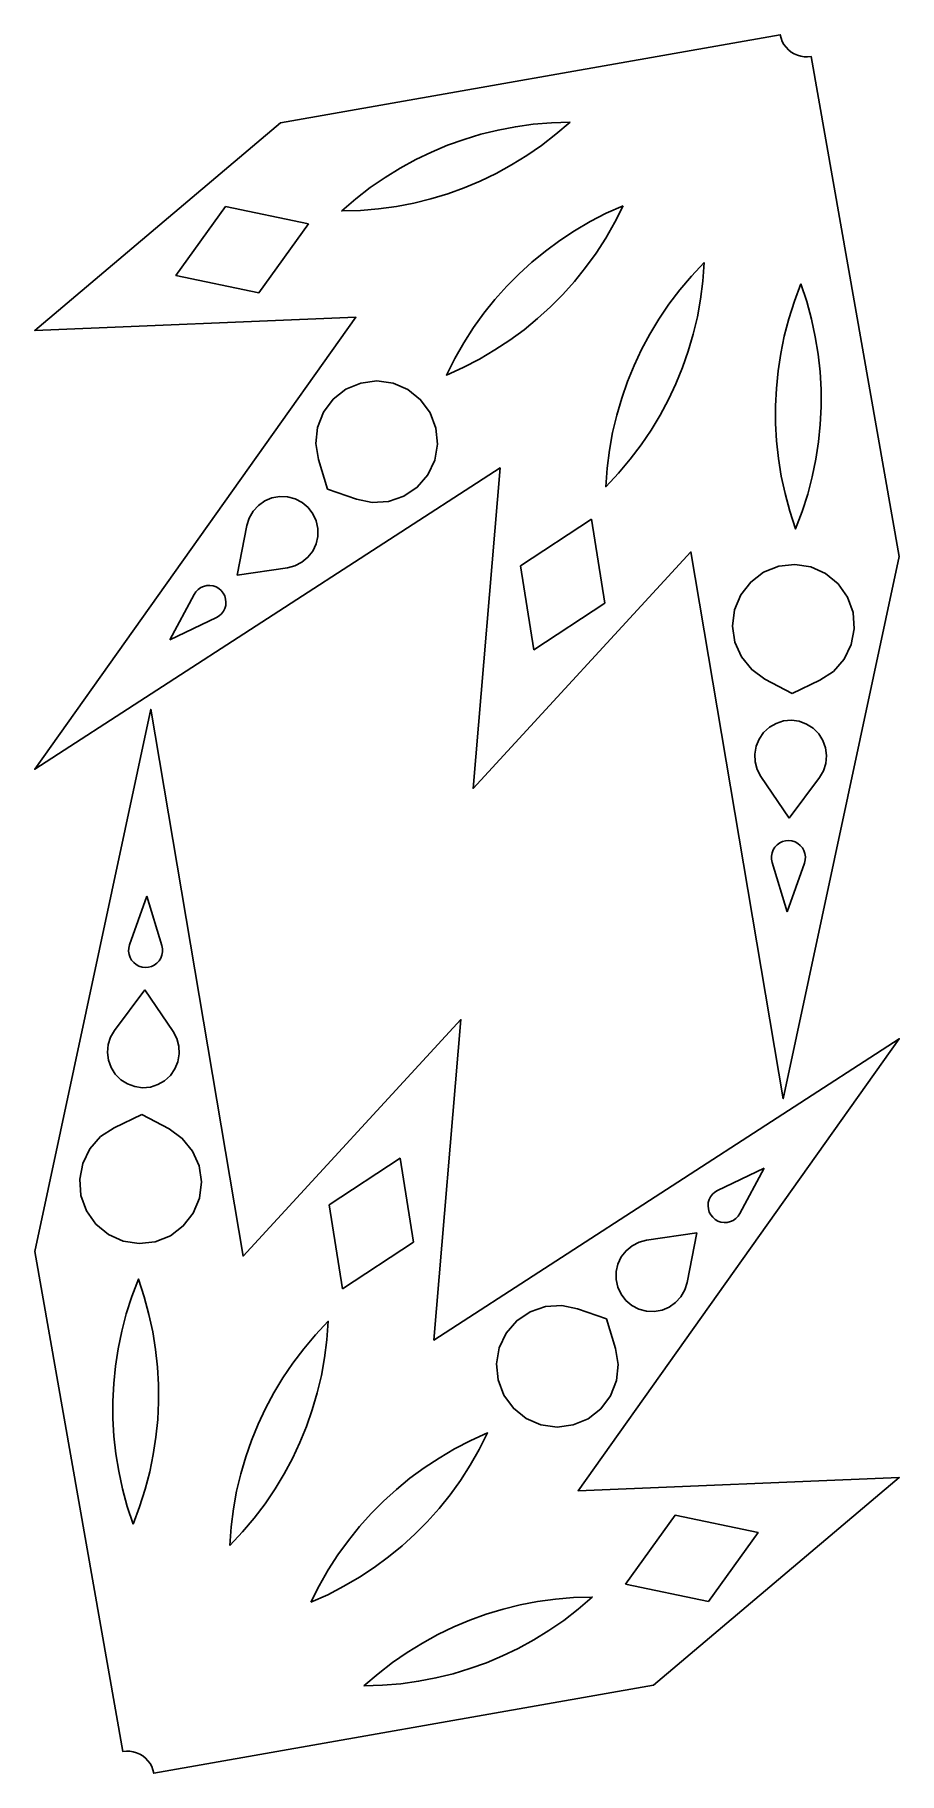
# Model space of a CAD drawing. Header units: metres. Extents: x 10 to 1183, y -2368 to -10.
import ezdxf

# ---------------------------------------------------------------- set-up
doc = ezdxf.new("R2010")
doc.units = ezdxf.units.M

msp = doc.modelspace()

# ---------------------------------------------------------------- linework, layer by layer
at = {"layer": 'CONTOUR'}
for points in [[(1183.32, -717.69), (1025.8, -1453.36), (900.51, -711.52), (604.84, -1032.29), (641.58, -597.59), (10, -1006.4), (445.97, -393.25), (10.08, -410.99), (343.44, -129.6), (1021.73, -10), (1022.86, -14.61), (1024.57, -19.03), (1026.85, -23.18), (1029.66, -27.01), (1032.94, -30.43), (1036.64, -33.4), (1040.69, -35.86), (1045.03, -37.77), (1049.58, -39.1), (1054.27, -39.82), (1059.01, -39.92), (1063.72, -39.4)], [(10, -1660.56), (167.53, -924.9), (292.81, -1666.74), (588.48, -1345.97), (551.74, -1780.66), (1183.32, -1371.86), (747.35, -1985.01), (1183.24, -1967.26), (849.88, -2248.66), (171.59, -2368.26), (170.47, -2363.65), (168.75, -2359.23), (166.47, -2355.07), (163.66, -2351.25), (160.39, -2347.82), (156.69, -2344.86), (152.63, -2342.4), (148.29, -2340.49), (143.74, -2339.16), (139.05, -2338.44), (134.31, -2338.33), (129.6, -2338.85)]]:
    msp.add_lwpolyline(points, close=True, dxfattribs=at)
at = {"layer": 'HOLES'}
for points in [[(736.47, -128.52), (711.3, -129.28), (686.64, -131.36), (662.47, -134.7), (638.77, -139.25), (615.54, -144.99), (592.75, -151.88), (570.41, -159.91), (548.51, -169.08), (527.05, -179.4), (506.05, -190.87), (485.5, -203.52), (465.42, -217.38), (445.84, -232.51), (426.77, -248.95), (451.94, -248.2), (476.6, -246.12), (500.77, -242.78), (524.46, -238.22), (547.7, -232.49), (570.49, -225.6), (592.83, -217.57), (614.73, -208.39), (636.18, -198.08), (657.19, -186.61), (677.74, -173.96), (697.81, -160.09), (717.4, -144.97)], [(381.72, -266.47), (314.34, -359.91), (201.53, -336.54), (268.92, -243.11)], [(808.66, -241.85), (785.7, -252.18), (763.71, -263.53), (742.66, -275.87), (722.51, -289.14), (703.24, -303.34), (684.82, -318.42), (667.26, -334.39), (650.53, -351.25), (634.66, -368.99), (619.64, -387.62), (605.5, -407.17), (592.26, -427.67), (579.95, -449.13), (568.63, -471.63), (591.6, -461.3), (613.58, -449.94), (634.63, -437.61), (654.78, -424.33), (674.05, -410.14), (692.47, -395.05), (710.03, -379.08), (726.76, -362.23), (742.63, -344.49), (757.65, -325.85), (771.79, -306.3), (785.03, -285.81), (797.34, -264.34)], [(918.73, -318.92), (901.47, -337.25), (885.5, -356.16), (870.77, -375.61), (857.24, -395.58), (844.86, -416.07), (833.62, -437.05), (823.51, -458.53), (814.51, -480.5), (806.63, -502.97), (799.88, -525.93), (794.3, -549.41), (789.91, -573.41), (786.76, -597.95), (784.9, -623.07), (802.17, -604.73), (818.13, -585.83), (832.86, -566.37), (846.39, -546.4), (858.77, -525.91), (870.01, -504.93), (880.13, -483.45), (889.13, -461.48), (897.01, -439.01), (903.75, -416.05), (909.33, -392.57), (913.73, -368.58), (916.88, -344.03)], [(1049.92, -348), (1040.98, -371.54), (1033.47, -395.12), (1027.3, -418.73), (1022.44, -442.36), (1018.85, -466.02), (1016.5, -489.71), (1015.37, -513.43), (1015.46, -537.17), (1016.78, -560.94), (1019.34, -584.74), (1023.16, -608.56), (1028.29, -632.42), (1034.77, -656.3), (1042.67, -680.21), (1051.6, -656.67), (1059.12, -633.09), (1065.28, -609.48), (1070.14, -585.85), (1073.73, -562.18), (1076.09, -538.5), (1077.21, -514.78), (1077.12, -491.04), (1075.8, -467.27), (1073.24, -443.47), (1069.42, -419.65), (1064.29, -395.79), (1057.81, -371.91)], [(407.15, -626.21), (394.99, -586.19), (391.46, -564.46), (393.79, -542.57), (401.82, -522.07), (414.98, -504.42), (432.33, -490.87), (452.65, -482.39), (474.48, -479.57), (496.28, -482.62), (516.51, -491.32), (533.71, -505.05), (546.68, -522.84), (554.49, -543.43), (556.59, -565.34), (552.82, -587.03), (543.46, -606.96), (529.17, -623.7), (510.96, -636.08), (490.13, -643.21), (468.16, -644.58), (446.6, -640.1)], [(284.95, -743.19), (297.93, -675.76), (301.06, -665.6), (306.33, -656.36), (313.49, -648.48), (322.18, -642.34), (331.99, -638.24), (342.46, -636.36), (353.09, -636.8), (363.37, -639.54), (372.81, -644.44), (380.96, -651.28), (387.44, -659.72), (391.92, -669.37), (394.21, -679.76), (394.19, -690.39), (391.86, -700.77), (387.33, -710.4), (380.82, -718.81), (372.64, -725.61), (363.17, -730.48), (352.88, -733.17)], [(765.44, -667.31), (783.86, -781.02), (687.57, -844.27), (669.15, -730.55)], [(1037.79, -903.7), (1000.89, -884), (983.03, -871.13), (969.2, -854), (960.38, -833.83), (957.2, -812.04), (959.89, -790.19), (968.26, -769.83), (981.71, -752.4), (999.28, -739.14), (1019.73, -730.99), (1041.61, -728.53), (1063.36, -731.94), (1083.44, -740.97), (1100.42, -754.99), (1113.09, -772.99), (1120.56, -793.7), (1122.3, -815.65), (1118.17, -837.27), (1108.49, -857.04), (1093.92, -873.55), (1075.51, -885.62)], [(193.3, -830.93), (226.32, -769.13), (228.71, -765.53), (231.73, -762.44), (235.28, -759.97), (239.23, -758.21), (243.44, -757.22), (247.76, -757.04), (252.03, -757.67), (256.12, -759.09), (259.86, -761.25), (263.13, -764.08), (265.81, -767.47), (267.81, -771.31), (269.05, -775.45), (269.5, -779.75), (269.13, -784.05), (267.96, -788.22), (266.02, -792.08), (263.4, -795.52), (260.18, -798.4), (256.48, -800.63)], [(1034.1, -1072.83), (995.6, -1015.97), (990.63, -1006.56), (987.82, -996.3), (987.31, -985.68), (989.11, -975.19), (993.15, -965.35), (999.23, -956.62), (1007.05, -949.41), (1016.26, -944.08), (1026.4, -940.87), (1037, -939.94), (1047.55, -941.33), (1057.54, -944.98), (1066.5, -950.71), (1074.01, -958.25), (1079.7, -967.24), (1083.3, -977.25), (1084.65, -987.8), (1083.67, -998.39), (1080.42, -1008.52), (1075.05, -1017.7)], [(1031.33, -1199.67), (1010.99, -1132.62), (1010.13, -1128.39), (1010.08, -1124.07), (1010.84, -1119.81), (1012.39, -1115.77), (1014.66, -1112.1), (1017.59, -1108.91), (1021.06, -1106.34), (1024.95, -1104.46), (1029.13, -1103.34), (1033.44, -1103.03), (1037.73, -1103.53), (1041.86, -1104.83), (1045.67, -1106.87), (1049.02, -1109.6), (1051.8, -1112.91), (1053.92, -1116.68), (1055.29, -1120.78), (1055.86, -1125.06), (1055.63, -1129.38), (1054.58, -1133.58)], [(161.99, -1178.58), (182.34, -1245.63), (183.2, -1249.87), (183.25, -1254.19), (182.48, -1258.45), (180.94, -1262.48), (178.66, -1266.16), (175.73, -1269.34), (172.26, -1271.92), (168.37, -1273.8), (164.19, -1274.91), (159.88, -1275.23), (155.59, -1274.73), (151.46, -1273.43), (147.66, -1271.38), (144.3, -1268.65), (141.52, -1265.35), (139.4, -1261.58), (138.03, -1257.48), (137.46, -1253.19), (137.7, -1248.87), (138.74, -1244.68)], [(159.22, -1305.43), (197.73, -1362.28), (202.7, -1371.69), (205.5, -1381.95), (206.02, -1392.58), (204.21, -1403.06), (200.17, -1412.91), (194.1, -1421.64), (186.27, -1428.84), (177.06, -1434.18), (166.92, -1437.38), (156.32, -1438.31), (145.78, -1436.92), (135.78, -1433.27), (126.82, -1427.54), (119.31, -1420.01), (113.62, -1411.02), (110.02, -1401.01), (108.67, -1390.45), (109.65, -1379.86), (112.9, -1369.73), (118.28, -1360.55)], [(155.53, -1474.56), (192.43, -1494.26), (210.29, -1507.13), (224.13, -1524.25), (232.94, -1544.43), (236.12, -1566.21), (233.43, -1588.06), (225.06, -1608.43), (211.61, -1625.86), (194.04, -1639.12), (173.59, -1647.27), (151.71, -1649.72), (129.96, -1646.31), (109.88, -1637.28), (92.9, -1623.27), (80.23, -1605.27), (72.76, -1584.56), (71.03, -1562.61), (75.15, -1540.98), (84.84, -1521.21), (99.4, -1504.71), (117.81, -1492.63)], [(427.89, -1710.95), (409.46, -1597.23), (505.75, -1533.99), (524.17, -1647.71)], [(1000.02, -1547.33), (967, -1609.12), (964.61, -1612.73), (961.59, -1615.82), (958.04, -1618.29), (954.09, -1620.05), (949.89, -1621.04), (945.57, -1621.22), (941.29, -1620.59), (937.21, -1619.16), (933.46, -1617), (930.19, -1614.17), (927.51, -1610.78), (925.51, -1606.95), (924.27, -1602.81), (923.83, -1598.51), (924.2, -1594.2), (925.37, -1590.04), (927.3, -1586.17), (929.92, -1582.74), (933.14, -1579.85), (936.85, -1577.62)], [(908.37, -1635.06), (895.4, -1702.49), (892.26, -1712.66), (886.99, -1721.9), (879.84, -1729.78), (871.15, -1735.91), (861.33, -1740.02), (850.86, -1741.89), (840.23, -1741.45), (829.95, -1738.72), (820.51, -1733.81), (812.36, -1726.98), (805.89, -1718.53), (801.4, -1708.89), (799.11, -1698.5), (799.13, -1687.86), (801.47, -1677.48), (806, -1667.85), (812.51, -1659.44), (820.69, -1652.64), (830.15, -1647.78), (840.44, -1645.09)], [(143.41, -2030.26), (152.34, -2006.71), (159.86, -1983.13), (166.02, -1959.53), (170.88, -1935.89), (174.47, -1912.23), (176.83, -1888.54), (177.96, -1864.83), (177.86, -1841.08), (176.54, -1817.31), (173.99, -1793.52), (170.16, -1769.69), (165.03, -1745.84), (158.56, -1721.96), (150.66, -1698.04), (141.72, -1721.59), (134.21, -1745.17), (128.04, -1768.77), (123.18, -1792.41), (119.59, -1816.07), (117.24, -1839.76), (116.11, -1863.48), (116.2, -1887.22), (117.52, -1910.99), (120.08, -1934.78), (123.9, -1958.61), (129.03, -1982.46), (135.51, -2006.34)], [(786.17, -1752.04), (798.33, -1792.07), (801.86, -1813.8), (799.53, -1835.69), (791.5, -1856.19), (778.35, -1873.84), (760.99, -1887.39), (740.68, -1895.87), (718.84, -1898.69), (697.04, -1895.64), (676.82, -1886.94), (659.61, -1873.2), (646.64, -1855.41), (638.83, -1834.83), (636.73, -1812.91), (640.5, -1791.22), (649.86, -1771.3), (664.15, -1754.55), (682.36, -1742.18), (703.19, -1735.05), (725.16, -1733.67), (746.72, -1738.15)], [(274.59, -2059.34), (291.86, -2041.01), (307.82, -2022.1), (322.55, -2002.65), (336.08, -1982.67), (348.46, -1962.19), (359.7, -1941.2), (369.82, -1919.72), (378.82, -1897.75), (386.7, -1875.29), (393.44, -1852.32), (399.02, -1828.85), (403.41, -1804.85), (406.57, -1780.3), (408.42, -1755.19), (391.16, -1773.52), (375.19, -1792.43), (360.46, -1811.88), (346.93, -1831.86), (334.55, -1852.34), (323.31, -1873.33), (313.19, -1894.81), (304.19, -1916.78), (296.32, -1939.24), (289.57, -1962.21), (283.99, -1985.68), (279.6, -2009.68), (276.44, -2034.22)], [(384.66, -2136.41), (407.63, -2126.08), (429.61, -2114.72), (450.66, -2102.39), (470.81, -2089.11), (490.08, -2074.92), (508.5, -2059.83), (526.07, -2043.86), (542.79, -2027.01), (558.66, -2009.27), (573.68, -1990.63), (587.82, -1971.08), (601.07, -1950.59), (613.37, -1929.12), (624.69, -1906.63), (601.73, -1916.96), (579.74, -1928.32), (558.69, -1940.65), (538.54, -1953.93), (519.27, -1968.12), (500.86, -1983.2), (483.29, -1999.17), (466.56, -2016.03), (450.69, -2033.77), (435.67, -2052.4), (421.53, -2071.96), (408.29, -2092.45), (395.98, -2113.92)], [(811.6, -2111.78), (878.98, -2018.35), (991.79, -2041.71), (924.41, -2135.15)], [(456.86, -2249.74), (482.03, -2248.98), (506.69, -2246.9), (530.85, -2243.56), (554.55, -2239), (577.79, -2233.27), (600.57, -2226.38), (622.91, -2218.35), (644.81, -2209.17), (666.27, -2198.86), (687.28, -2187.39), (707.82, -2174.74), (727.9, -2160.87), (747.48, -2145.75), (766.55, -2129.3), (741.38, -2130.06), (716.72, -2132.14), (692.56, -2135.48), (668.86, -2140.03), (645.62, -2145.77), (622.84, -2152.66), (600.49, -2160.69), (578.59, -2169.86), (557.14, -2180.18), (536.13, -2191.65), (515.58, -2204.3), (495.51, -2218.16), (475.93, -2233.29)]]:
    msp.add_lwpolyline(points, close=True, dxfattribs=at)

doc.saveas('drawing.dxf')
